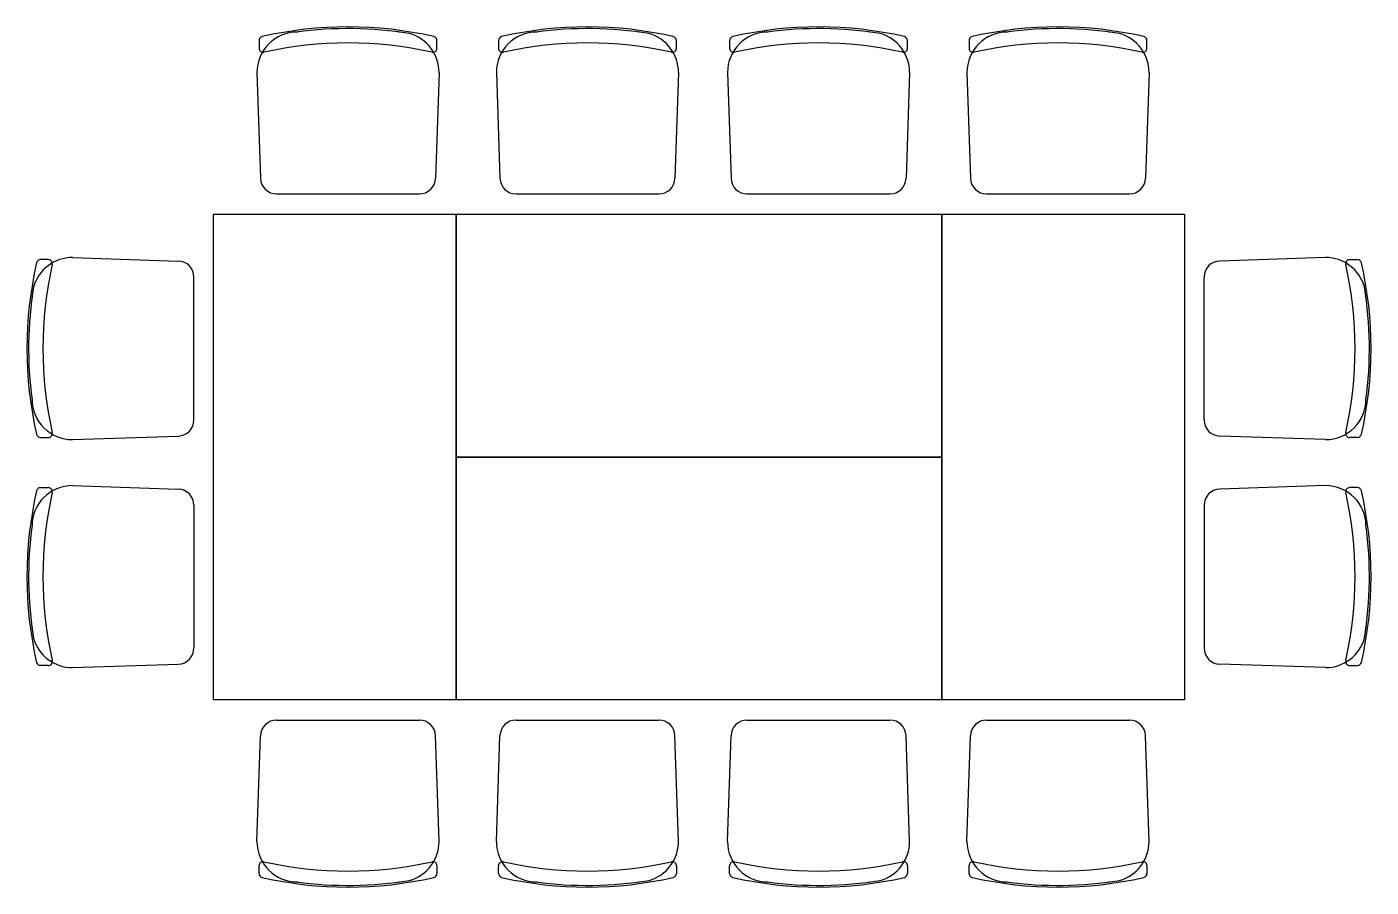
# Model space of a CAD drawing. Extents: x -2136 to 1186, y -2767 to -640.
import ezdxf

# ---------------------------------------------------------------- set-up
doc = ezdxf.new("R2010")
doc.units = 0
doc.layers.get('0').update_dxf_attribs({"linetype": 'CONTINUOUS'})

msp = doc.modelspace()

# ---------------------------------------------------------------- linework, layer by layer
for p, q in [((-1561.788665, -674.205907), (-1561.788665, -693.323841)), ((-1122.169109, -693.323841), (-1122.169109, -674.205907)), ((-970.046922, -674.205907), (-970.046922, -693.323841)), ((-530.427366, -693.323841), (-530.427366, -674.205907)), ((-398.94733, -674.205907), (-398.94733, -693.323841)), ((40.672226, -693.323841), (40.672226, -674.205907)), ((192.794413, -674.205907), (192.794413, -693.323841)), ((632.413969, -693.323841), (632.413969, -674.205907)), ((-1566.978887, -753.204452), (-1558.2678, -1014.537045)), ((-1116.978887, -753.204452), (-1125.689973, -1014.537045)), ((-975.237144, -753.204452), (-966.526057, -1014.537045)), ((-525.237144, -753.204452), (-533.94823, -1014.537045)), ((-404.137552, -753.204452), (-395.426465, -1014.537045)), ((45.862448, -753.204452), (37.151362, -1014.537045)), ((187.604191, -753.204452), (196.315278, -1014.537045)), ((637.604191, -753.204452), (628.893105, -1014.537045)), ((-1518.290004, -1053.204452), (-1165.667769, -1053.204452)), ((-926.548261, -1053.204452), (-573.926026, -1053.204452)), ((-355.448669, -1053.204452), (-2.826434, -1053.204452)), ((236.293074, -1053.204452), (588.915309, -1053.204452)), ((-2082.62462, -1215.589518), (-2101.742554, -1215.589518)), ((-2022.744009, -1210.399296), (-1761.411416, -1219.110382)), ((1073.586043, -1210.399296), (812.25345, -1219.110382)), ((1133.466654, -1215.589518), (1152.584588, -1215.589518)), ((-1722.744009, -1611.710413), (-1722.744009, -1259.088178)), ((773.586043, -1611.710413), (773.586043, -1259.088178)), ((-2101.742554, -1655.209074), (-2082.62462, -1655.209074)), ((-2022.744009, -1660.399296), (-1761.411416, -1651.688209)), ((1073.586043, -1660.399296), (812.25345, -1651.688209)), ((1152.584588, -1655.209074), (1133.466654, -1655.209074)), ((-2101.742554, -1779.226128), (-2082.62462, -1779.226128)), ((-2022.744009, -1774.035906), (-1761.411416, -1782.746993)), ((1073.586043, -1774.035906), (812.25345, -1782.746993)), ((1152.584588, -1779.226128), (1133.466654, -1779.226128)), ((-1722.744009, -1822.724789), (-1722.744009, -2175.347024)), ((773.586043, -1822.724789), (773.586043, -2175.347024)), ((-2082.62462, -2218.845684), (-2101.742554, -2218.845684)), ((-2022.744009, -2224.035906), (-1761.411416, -2215.32482)), ((1073.586043, -2224.035906), (812.25345, -2215.32482)), ((1133.466654, -2218.845684), (1152.584588, -2218.845684)), ((-1518.290004, -2353.73628), (-1165.667769, -2353.73628)), ((-926.548261, -2353.73628), (-573.926026, -2353.73628)), ((-355.448669, -2353.73628), (-2.826434, -2353.73628)), ((236.293074, -2353.73628), (588.915309, -2353.73628)), ((-1566.978887, -2653.73628), (-1558.2678, -2392.403687)), ((-1116.978887, -2653.73628), (-1125.689973, -2392.403687)), ((-975.237144, -2653.73628), (-966.526057, -2392.403687)), ((-525.237144, -2653.73628), (-533.94823, -2392.403687)), ((-404.137552, -2653.73628), (-395.426465, -2392.403687)), ((45.862448, -2653.73628), (37.151362, -2392.403687)), ((187.604191, -2653.73628), (196.315278, -2392.403687)), ((637.604191, -2653.73628), (628.893105, -2392.403687)), ((-1561.788665, -2732.734825), (-1561.788665, -2713.616891)), ((-1122.169109, -2713.616891), (-1122.169109, -2732.734825)), ((-970.046922, -2732.734825), (-970.046922, -2713.616891)), ((-530.427366, -2713.616891), (-530.427366, -2732.734825)), ((-398.94733, -2732.734825), (-398.94733, -2713.616891)), ((40.672226, -2713.616891), (40.672226, -2732.734825)), ((192.794413, -2732.734825), (192.794413, -2713.616891)), ((632.413969, -2713.616891), (632.413969, -2732.734825))]:
    msp.add_line(p, q)
for points in [[(-1674.578983, -2303.470366), (-1674.578983, -1103.470366), (-1074.578983, -1103.470366), (-1074.578983, -2303.470366)], [(-1074.578983, -1103.470366), (125.421017, -1103.470366), (125.421017, -1703.470366), (-1074.578983, -1703.470366)], [(125.421017, -2303.470366), (125.421017, -1103.470366), (725.421017, -1103.470366), (725.421017, -2303.470366)], [(-1074.578983, -1703.470366), (125.421017, -1703.470366), (125.421017, -2303.470366), (-1074.578983, -2303.470366)]]:
    msp.add_lwpolyline(points, close=True)
for centre, radius, start, end in [((-1466.978887, -753.204452), 100, 90, 180), ((-1341.978887, -1588.077195), 947.646454, 77.069902, 102.930098), ((-1341.978887, -1592.322941), 947.646454, 80.755792, 97.701408), ((-1216.978887, -753.204452), 100, 88.857094, 90), ((-1216.978887, -753.204452), 100, 0, 74.19729), ((-875.237144, -753.204452), 100, 90, 180), ((-750.237144, -1588.077195), 947.646454, 77.069902, 102.930098), ((-750.237144, -1592.322941), 947.646454, 80.755792, 97.701408), ((-625.237144, -753.204452), 100, 88.857094, 90), ((-625.237144, -753.204452), 100, 0, 74.19729), ((-304.137552, -753.204452), 100, 90, 180), ((-179.137552, -1588.077195), 947.646454, 77.069902, 102.930098), ((-179.137552, -1592.322941), 947.646454, 80.755792, 97.701408), ((-54.137552, -753.204452), 100, 88.857094, 90), ((-54.137552, -753.204452), 100, 0, 74.19729), ((287.604191, -753.204452), 100, 90, 180), ((412.604191, -1588.077195), 947.646454, 77.069902, 102.930098), ((412.604191, -1592.322941), 947.646454, 80.755792, 97.701408), ((537.604191, -753.204452), 100, 88.857094, 90), ((537.604191, -753.204452), 100, 0, 74.19729), ((-1551.788665, -674.205907), 10, 102.930098, 180), ((-1551.788665, -693.323841), 10, 180, 282.65553), ((-1341.978887, -1627.704164), 947.646454, 77.34447, 102.65553), ((-1132.169109, -693.323841), 10, 257.34447, 0), ((-1132.169109, -674.205907), 10, 0, 77.069902), ((-960.046922, -674.205907), 10, 102.930098, 180), ((-960.046922, -693.323841), 10, 180, 282.65553), ((-750.237144, -1627.704164), 947.646454, 77.34447, 102.65553), ((-540.427366, -693.323841), 10, 257.34447, 0), ((-540.427366, -674.205907), 10, 0, 77.069902), ((-388.94733, -674.205907), 10, 102.930098, 180), ((-388.94733, -693.323841), 10, 180, 282.65553), ((-179.137552, -1627.704164), 947.646454, 77.34447, 102.65553), ((30.672226, -693.323841), 10, 257.34447, 0), ((30.672226, -674.205907), 10, 0, 77.069902), ((202.794413, -674.205907), 10, 102.930098, 180), ((202.794413, -693.323841), 10, 180, 282.65553), ((412.604191, -1627.704164), 947.646454, 77.34447, 102.65553), ((622.413969, -693.323841), 10, 257.34447, 0), ((622.413969, -674.205907), 10, 0, 77.069902), ((-1518.290004, -1013.204452), 40, 181.909152, 270), ((-1165.667769, -1013.204452), 40, 270, 358.090848), ((-926.548261, -1013.204452), 40, 181.909152, 270), ((-573.926026, -1013.204452), 40, 270, 358.090848), ((-355.448669, -1013.204452), 40, 181.909152, 270), ((-2.826434, -1013.204452), 40, 270, 358.090848), ((236.293074, -1013.204452), 40, 181.909152, 270), ((588.915309, -1013.204452), 40, 270, 358.090848), ((-1187.871266, -1435.399296), 947.646454, 167.069902, 192.930098), ((-2022.744009, -1310.399296), 100, 90, 164.19729), ((-2101.742554, -1225.589518), 10, 90, 167.069902), ((-1148.244297, -1435.399296), 947.646454, 167.34447, 192.65553), ((-2082.62462, -1225.589518), 10, 347.34447, 90), ((-1762.744009, -1259.088178), 40, 0, 88.090848), ((813.586043, -1259.088178), 40, 91.909152, 180), ((1073.586043, -1310.399296), 100, 15.80271, 90), ((1133.466654, -1225.589518), 10, 90, 192.65553), ((199.086331, -1435.399296), 947.646454, 347.34447, 12.65553), ((1152.584588, -1225.589518), 10, 12.930098, 90), ((238.7133, -1435.399296), 947.646454, 347.069902, 12.930098), ((-1183.62552, -1435.399296), 947.646454, 170.755792, 187.701408), ((234.467554, -1435.399296), 947.646454, 352.298592, 9.244208), ((-2022.744009, -1310.399296), 100, 178.857094, 180), ((1073.586043, -1310.399296), 100, 0, 1.142906), ((-2022.744009, -1560.399296), 100, 180, 270), ((1073.586043, -1560.399296), 100, 270, 0), ((-1762.744009, -1611.710413), 40, 271.909152, 0), ((813.586043, -1611.710413), 40, 180, 268.090848), ((-2101.742554, -1645.209074), 10, 192.930098, 270), ((-2082.62462, -1645.209074), 10, 270, 12.65553), ((1133.466654, -1645.209074), 10, 167.34447, 270), ((1152.584588, -1645.209074), 10, 270, 347.069902), ((-1187.871266, -1999.035906), 947.646454, 167.069902, 192.930098), ((-2022.744009, -1874.035906), 100, 90, 180), ((-2101.742554, -1789.226128), 10, 90, 167.069902), ((-1148.244297, -1999.035906), 947.646454, 167.34447, 192.65553), ((-2082.62462, -1789.226128), 10, 347.34447, 90), ((-1762.744009, -1822.724789), 40, 0, 88.090848), ((813.586043, -1822.724789), 40, 91.909152, 180), ((1073.586043, -1874.035906), 100, 0, 90), ((1133.466654, -1789.226128), 10, 90, 192.65553), ((199.086331, -1999.035906), 947.646454, 347.34447, 12.65553), ((1152.584588, -1789.226128), 10, 12.930098, 90), ((238.7133, -1999.035906), 947.646454, 347.069902, 12.930098), ((-1183.62552, -1999.035906), 947.646454, 172.298592, 189.244208), ((234.467554, -1999.035906), 947.646454, 350.755792, 7.701408), ((-2022.744009, -2124.035906), 100, 180, 181.142906), ((1073.586043, -2124.035906), 100, 358.857094, 0), ((-2022.744009, -2124.035906), 100, 195.80271, 270), ((1073.586043, -2124.035906), 100, 270, 344.19729), ((-1762.744009, -2175.347024), 40, 271.909152, 0), ((813.586043, -2175.347024), 40, 180, 268.090848), ((-2101.742554, -2208.845684), 10, 192.930098, 270), ((-2082.62462, -2208.845684), 10, 270, 12.65553), ((1133.466654, -2208.845684), 10, 167.34447, 270), ((1152.584588, -2208.845684), 10, 270, 347.069902), ((-1518.290004, -2393.73628), 40, 90, 178.090848), ((-1165.667769, -2393.73628), 40, 1.909152, 90), ((-926.548261, -2393.73628), 40, 90, 178.090848), ((-573.926026, -2393.73628), 40, 1.909152, 90), ((-355.448669, -2393.73628), 40, 90, 178.090848), ((-2.826434, -2393.73628), 40, 1.909152, 90), ((236.293074, -2393.73628), 40, 90, 178.090848), ((588.915309, -2393.73628), 40, 1.909152, 90), ((-1466.978887, -2653.73628), 100, 180, 270), ((-1216.978887, -2653.73628), 100, 285.80271, 0), ((-875.237144, -2653.73628), 100, 180, 270), ((-625.237144, -2653.73628), 100, 285.80271, 0), ((-304.137552, -2653.73628), 100, 180, 270), ((-54.137552, -2653.73628), 100, 285.80271, 0), ((287.604191, -2653.73628), 100, 180, 270), ((537.604191, -2653.73628), 100, 285.80271, 0), ((-1551.788665, -2713.616891), 10, 77.34447, 180), ((-1341.978887, -1779.236568), 947.646454, 257.34447, 282.65553), ((-1132.169109, -2713.616891), 10, 0, 102.65553), ((-960.046922, -2713.616891), 10, 77.34447, 180), ((-750.237144, -1779.236568), 947.646454, 257.34447, 282.65553), ((-540.427366, -2713.616891), 10, 0, 102.65553), ((-388.94733, -2713.616891), 10, 77.34447, 180), ((-179.137552, -1779.236568), 947.646454, 257.34447, 282.65553), ((30.672226, -2713.616891), 10, 0, 102.65553), ((202.794413, -2713.616891), 10, 77.34447, 180), ((412.604191, -1779.236568), 947.646454, 257.34447, 282.65553), ((622.413969, -2713.616891), 10, 0, 102.65553), ((-1551.788665, -2732.734825), 10, 180, 257.069902), ((-1341.978887, -1818.863537), 947.646454, 257.069902, 282.930098), ((-1341.978887, -1814.617791), 947.646454, 262.298592, 279.244208), ((-1216.978887, -2653.73628), 100, 270, 271.142906), ((-1132.169109, -2732.734825), 10, 282.930098, 0), ((-960.046922, -2732.734825), 10, 180, 257.069902), ((-750.237144, -1818.863537), 947.646454, 257.069902, 282.930098), ((-750.237144, -1814.617791), 947.646454, 262.298592, 279.244208), ((-625.237144, -2653.73628), 100, 270, 271.142906), ((-540.427366, -2732.734825), 10, 282.930098, 0), ((-388.94733, -2732.734825), 10, 180, 257.069902), ((-179.137552, -1818.863537), 947.646454, 257.069902, 282.930098), ((-179.137552, -1814.617791), 947.646454, 262.298592, 279.244208), ((-54.137552, -2653.73628), 100, 270, 271.142906), ((30.672226, -2732.734825), 10, 282.930098, 0), ((202.794413, -2732.734825), 10, 180, 257.069902), ((412.604191, -1818.863537), 947.646454, 257.069902, 282.930098), ((412.604191, -1814.617791), 947.646454, 262.298592, 279.244208), ((537.604191, -2653.73628), 100, 270, 271.142906), ((622.413969, -2732.734825), 10, 282.930098, 0)]:
    msp.add_arc(centre, radius, start, end)

doc.saveas('drawing.dxf')
